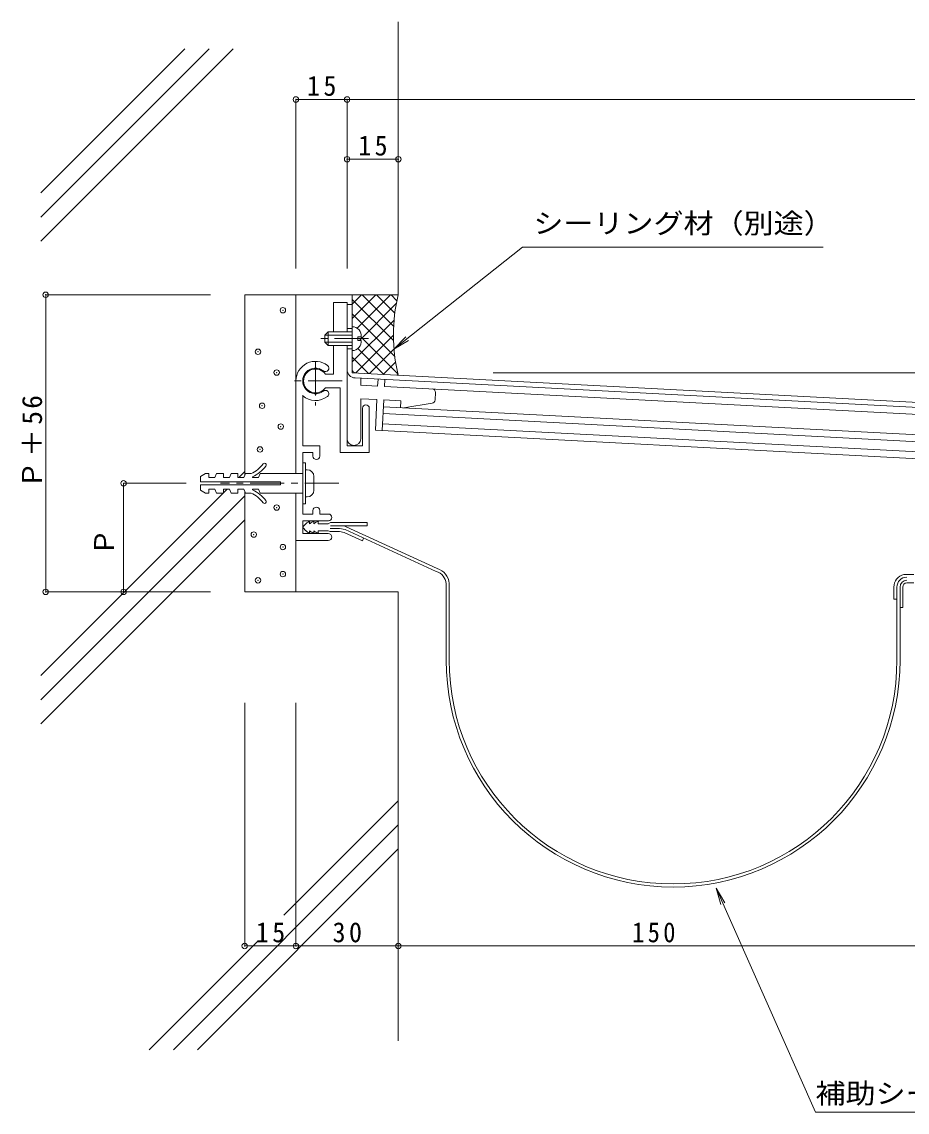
# Model space of a CAD drawing. Units: millimetres at full size, sheet at 1:2; details may follow other scales. Extents: x -795 to 795, y -545 to 504.
# Drawn here: x -462.1 to -202.7, y 113.1 to 432.6 of the extents above; entities that cross this region are included whole.
import ezdxf
from ezdxf.enums import TextEntityAlignment as Align

# ---------------------------------------------------------------- set-up
doc = ezdxf.new("R2010")
doc.units = ezdxf.units.MM
doc.header["$LTSCALE"] = 2
doc.header["$PDMODE"] = 32
doc.header["$PDSIZE"] = 1.6
doc.linetypes.add('CHAIN1', pattern=[8, 5, -1, 1, -1])
for name, color, linetype, lineweight in [('D-0', 3, 'Continuous', 9), ('D-1', 2, 'Continuous', 9), ('D-2', 4, 'Continuous', 9), ('D-3', 6, 'Continuous', 5), ('D-4', 7, 'Continuous', 9), ('D-5', 7, 'Continuous', 9)]:
    doc.layers.add(name, color=color, linetype=linetype, lineweight=lineweight)
doc.styles.add('ＭＳ ゴシック', font='')
doc.styles.get('ＭＳ ゴシック').set_extended_font_data('MS Gothic')

msp = doc.modelspace()

# ---------------------------------------------------------------- linework, layer by layer
at = {"layer": 'D-0'}
for p, q in [((-365.256, 352.584), (-365.256, 329.746)), ((-365.256, 349.732), (-366.756, 349.732)), ((-365.256, 329.746), (33.244, 308.86)), ((-364.387, 328.199), (-362.757, 328.113)), ((-364.387, 328.198), (31.743, 307.437))]:
    msp.add_line(p, q, dxfattribs=at)
for radius, end in [(2.5, 266.99968), (1, 267.00079)]:
    msp.add_arc((-364.257, 330.695), radius, 180, end, dxfattribs=at)
at = {"layer": 'D-1'}
for p, q in [((-366.756, 350.332), (-370.756, 350.332)), ((-370.756, 350.332), (-370.756, 341.732)), ((-366.756, 341.732), (-366.756, 350.332)), ((-365.256, 342.732), (-366.756, 342.732)), ((-372.256, 341.732), (-373.256, 340.732)), ((-365.256, 340.732), (-373.256, 340.732)), ((-373.256, 338.732), (-373.256, 340.732)), ((-365.256, 338.732), (-373.256, 338.732)), ((-373.256, 338.732), (-372.256, 337.732)), ((-365.256, 341.732), (-372.256, 341.732)), ((-372.256, 337.732), (-372.256, 341.732)), ((-363.657, 339.232), (-363.657, 340.232)), ((-362.657, 340.232), (-363.657, 340.232)), ((-362.657, 339.232), (-363.657, 339.232)), ((-365.256, 337.732), (-372.256, 337.732)), ((-370.756, 337.732), (-370.756, 329.333)), ((-366.756, 308.332), (-366.756, 337.732)), ((-365.256, 336.732), (-366.756, 336.732)), ((-370.756, 329.333), (-373.134, 329.333)), ((-362.757, 328.113), (-362.757, 326.017)), ((-357.804, 325.851), (-362.757, 326.11)), ((-357.809, 325.758), (-357.699, 327.848)), ((-355.807, 325.746), (-355.702, 327.743)), ((-379.756, 323.09), (-379.756, 308.333)), ((-368.756, 325.333), (-373.134, 325.333)), ((-368.756, 325.333), (-368.756, 306.333)), ((-87.761, 311.697), (-355.807, 325.746)), ((-340.995, 321.767), (-340.88, 323.962)), ((-362.757, 322.104), (-358.013, 321.855)), ((-362.757, 322.104), (-362.757, 310.323)), ((-358.484, 312.869), (-358.013, 321.855)), ((-356.021, 321.751), (-356.492, 312.764)), ((-123.691, 307.572), (-356.126, 319.755)), ((-356.021, 321.751), (-351.023, 321.489)), ((-351.128, 319.492), (-351.023, 321.489)), ((-341.828, 320.833), (-350.129, 319.44)), ((-362.257, 319.333), (-362.257, 308.332)), ((-360.256, 319.333), (-360.256, 306.333)), ((-122.898, 305.528), (-356.23, 317.757)), ((-126.971, 302.738), (-356.387, 314.761)), ((-126.972, 300.735), (-358.484, 312.869)), ((-374.756, 308.333), (-379.756, 308.333)), ((-374.756, 305.333), (-374.756, 308.333)), ((-362.257, 308.332), (-366.756, 308.332)), ((-376.757, 306.333), (-379.756, 306.333)), ((-379.756, 306.333), (-379.756, 288.333)), ((-376.757, 305.333), (-376.757, 306.333)), ((-360.256, 306.333), (-368.756, 306.333)), ((-378.456, 301.333), (-378.956, 301.333)), ((-409.756, 299.333), (-408.256, 300.183)), ((-409.756, 299.333), (-409.756, 297.733)), ((-386.256, 297.733), (-409.756, 297.733)), ((-407.256, 300.183), (-408.256, 300.183)), ((-407.256, 300.183), (-407.256, 299.083)), ((-405.506, 299.083), (-407.256, 299.083)), ((-405.506, 299.083), (-405.006, 300.183)), ((-403.006, 300.183), (-405.006, 300.183)), ((-403.006, 299.083), (-403.006, 300.183)), ((-401.256, 299.083), (-403.006, 299.083)), ((-401.256, 299.083), (-400.756, 300.183)), ((-397.006, 299.083), (-398.756, 299.083)), ((-397.006, 299.083), (-396.506, 300.183)), ((-394.91, 300.183), (-396.506, 300.183)), ((-394.506, 299.083), (-394.506, 299.283)), ((-392.756, 299.083), (-394.506, 299.083)), ((-392.756, 299.083), (-392.256, 300.183)), ((-379.756, 300.183), (-392.256, 300.183)), ((-376.456, 299.333), (-376.456, 295.333)), ((-409.756, 296.933), (-409.756, 295.333)), ((-409.756, 295.333), (-408.256, 294.483)), ((-405.506, 295.583), (-407.256, 295.583)), ((-405.506, 295.583), (-405.006, 294.483)), ((-403.006, 294.483), (-405.006, 294.483)), ((-403.006, 295.583), (-403.006, 294.483)), ((-401.256, 295.583), (-403.006, 295.583)), ((-401.256, 295.583), (-400.756, 294.483)), ((-397.006, 295.583), (-398.756, 295.583)), ((-397.006, 295.583), (-396.506, 294.483)), ((-394.91, 294.483), (-396.506, 294.483)), ((-392.756, 295.583), (-394.506, 295.583)), ((-394.506, 295.583), (-394.506, 295.383)), ((-392.756, 295.583), (-392.256, 294.483)), ((-379.756, 294.483), (-392.256, 294.483)), ((-378.956, 291.333), (-379.756, 291.333)), ((-378.456, 293.333), (-378.956, 293.333)), ((-376.757, 288.333), (-379.756, 288.333)), ((-376.757, 288.333), (-376.757, 289.333)), ((-374.756, 288.333), (-374.756, 289.333)), ((-372.256, 288.333), (-374.756, 288.333)), ((-372.256, 286.333), (-379.756, 286.333)), ((-379.756, 286.333), (-379.756, 282.583)), ((-372.256, 282.583), (-379.756, 282.583)), ((-372.256, 280.583), (-381.757, 280.583))]:
    msp.add_line(p, q, dxfattribs=at)
at = {"layer": 'D-1', "linetype": 'CHAIN1'}
for p, q in [((-360.47, 339.732), (-374.71, 339.732)), ((-376.006, 333.083), (-376.006, 320.168)), ((-368.187, 327.333), (-383.025, 327.333)), ((-369.167, 297.333), (-403.893, 297.333))]:
    msp.add_line(p, q, dxfattribs=at)
at = {"layer": 'D-1'}
for points in [[(-378.956, 291.333), (-378.956, 303.333), (-379.756, 303.333)], [(-386.256, 297.733), (-386.256, 296.933), (-409.756, 296.933)], [(-398.756, 299.083), (-398.756, 300.183), (-400.756, 300.183)], [(-407.256, 295.583), (-407.256, 294.483), (-408.256, 294.483)], [(-398.756, 295.583), (-398.756, 294.483), (-400.756, 294.483)]]:
    msp.add_lwpolyline(points, dxfattribs=at)
for centre, radius, start, end in [((-365.238, 340.622), 2.611, 351.4214, 90.40727), ((-365.298, 338.895), 2.663, 270.89127, 7.27963), ((-376.006, 327.333), 5.75, 52.15428, 180), ((-376.006, 327.333), 3.75, 52.1535, 307.84709), ((-376.006, 327.333), 3.5, 34.85002, 325.14998), ((-373.092, 331.083), 1, 232.15465, 52.1524), ((-376.006, 327.333), 5.75, 228.52742, 307.8465), ((-373.092, 323.582), 1, 307.84636, 127.84885), ((-341.878, 324.014), 1, 357.00079, 87.00369), ((-361.256, 319.333), 1, 0, 180), ((-341.993, 321.819), 1, 279.52837, 356.99937), ((-364.756, 310.415), 2, 180, 0), ((-375.756, 305.333), 1, 180, 0), ((-398.541, 308.432), 9, 293.79747, 322.92982), ((-398.541, 308.432), 10, 293.79747, 322.92982), ((-390.961, 302.706), 0.5, 322.92964, 142.92992), ((-378.456, 299.333), 2, 0, 90), ((-398.541, 286.233), 9, 37.07018, 66.20253), ((-398.541, 286.233), 10, 37.07018, 66.20253), ((-378.456, 295.333), 2, 270, 0), ((-390.961, 291.959), 0.5, 217.07008, 37.07036), ((-375.756, 289.333), 1, 0, 180), ((-372.216, 287.334), 1, 270, 90), ((-372.256, 281.583), 1, 270, 90)]:
    msp.add_arc(centre, radius, start, end, dxfattribs=at)
at = {"layer": 'D-2'}
for p, q in [((-379.668, 284.67), (-378.88, 285.457)), ((-375.256, 285.457), (-372.256, 285.457)), ((-371.665, 285.807), (-372.256, 285.457)), ((-360.859, 285.807), (-371.665, 285.807)), ((-367.006, 284.615), (-340.38, 272.38)), ((-379.668, 284.245), (-378.88, 283.457)), ((-375.256, 283.457), (-372.256, 283.457)), ((-371.736, 283.208), (-372.256, 283.457)), ((-369.018, 284.108), (-371.736, 284.108)), ((-369.018, 283.208), (-371.736, 283.208)), ((-367.31, 283.767), (-369.018, 284.108)), ((-367.614, 282.92), (-369.018, 283.208)), ((-367.614, 282.92), (-362.253, 280.458)), ((-367.31, 283.767), (-340.639, 271.517)), ((-361.949, 281.305), (-362.253, 280.458)), ((-200.757, 270.636), (-203.641, 270.636)), ((-337.729, 267.903), (-337.729, 245.526)), ((-336.832, 267.973), (-336.832, 245.526)), ((-206.556, 266.941), (-206.556, 263.421)), ((-205.656, 245.526), (-205.656, 266.941)), ((-204.757, 266.941), (-204.757, 245.526)), ((-203.957, 260.941), (-203.957, 266.941)), ((-200.757, 268.141), (-202.757, 268.141)), ((-205.656, 263.421), (-206.556, 263.421)), ((-203.957, 260.941), (-204.757, 260.941))]:
    msp.add_line(p, q, dxfattribs=at)
for points in [[(-378.88, 285.457), (-378.772, 285.551), (-378.584, 285.709), (-378.389, 285.857), (-378.186, 285.987), (-378.062, 286.051), (-378.007, 286.077), (-377.911, 286.116), (-377.813, 286.153), (-377.714, 286.188), (-377.656, 286.207)], [(-377.756, 285.457), (-377.616, 285.568), (-377.372, 285.752), (-377.12, 285.92), (-376.856, 286.06), (-376.695, 286.124), (-376.656, 286.137), (-376.587, 286.158), (-376.517, 286.178), (-376.406, 286.208)], [(-376.506, 285.457), (-376.366, 285.568), (-376.122, 285.752), (-375.87, 285.92), (-375.606, 286.06), (-375.445, 286.124), (-375.406, 286.137), (-375.337, 286.158), (-375.267, 286.178), (-375.156, 286.208)], [(-360.859, 285.807), (-360.859, 284.908), (-371.665, 284.908)], [(-378.88, 283.457), (-378.772, 283.364), (-378.584, 283.205), (-378.389, 283.058), (-378.186, 282.928), (-378.062, 282.864), (-378.007, 282.838), (-377.911, 282.799), (-377.813, 282.762), (-377.714, 282.727), (-377.656, 282.707)], [(-377.756, 283.457), (-377.616, 283.347), (-377.372, 283.162), (-377.12, 282.995), (-376.856, 282.855), (-376.695, 282.791), (-376.656, 282.777), (-376.587, 282.756), (-376.517, 282.737), (-376.447, 282.718), (-376.406, 282.707)], [(-376.506, 283.457), (-376.366, 283.347), (-376.122, 283.162), (-375.87, 282.995), (-375.606, 282.855), (-375.445, 282.791), (-375.406, 282.777), (-375.337, 282.756), (-375.267, 282.737), (-375.197, 282.718), (-375.156, 282.707)]]:
    msp.add_lwpolyline(points, dxfattribs=at)
for centre, radius, start, end in [((-379.456, 284.458), 0.3, 135, 225), ((-374.946, 285.464), 2.811, 164.66914, 180.13989), ((-373.696, 285.464), 2.811, 164.66914, 180.13989), ((-372.446, 285.464), 2.811, 164.66914, 180.13989), ((-368.693, 279.907), 5, 70.28912, 90), ((-374.946, 283.45), 2.811, 179.86011, 195.33086), ((-373.696, 283.45), 2.811, 179.86011, 195.33086), ((-372.446, 283.45), 2.811, 179.86011, 195.33086), ((-341.822, 267.586), 5.005, 4.4371, 73.25677), ((-341.822, 267.586), 4.105, 4.4371, 73.25677), ((-202.757, 266.941), 3.8, 103.46919, 180), ((-202.757, 266.941), 2.9, 90, 180), ((-202.757, 266.941), 2, 90, 180), ((-202.757, 266.941), 1.2, 90, 180), ((-271.244, 245.526), 66.487, 180, 270), ((-271.244, 245.526), 65.588, 180, 270), ((-271.244, 245.526), 66.487, 270, 0), ((-271.244, 245.526), 65.588, 270, 0)]:
    msp.add_arc(centre, radius, start, end, dxfattribs=at)
at = {"layer": 'D-3'}
for p, q in [((-351.756, 352.584), (-351.756, 432.573)), ((-456.524, 368.271), (-400.124, 424.671)), ((-456.524, 375.342), (-407.196, 424.671)), ((-456.524, 382.413), (-414.266, 424.671)), ((-351.756, 352.584), (-396.757, 352.584)), ((-396.757, 352.584), (-396.757, 299.632)), ((-381.757, 352.584), (-381.757, 300.183)), ((-358.303, 352.584), (-365.256, 345.63)), ((-362.545, 352.584), (-365.256, 349.873)), ((-354.06, 352.584), (-363.826, 342.818)), ((-353.127, 343.346), (-362.365, 352.584)), ((-352.77, 347.231), (-358.122, 352.584)), ((-352.151, 350.856), (-353.88, 352.584)), ((-353.165, 339.141), (-365.256, 351.233)), ((-352.304, 350.098), (-363.169, 339.232)), ((-352.788, 334.522), (-365.256, 346.99)), ((-352.999, 345.16), (-365.256, 332.903)), ((-353.192, 340.724), (-364.224, 329.692)), ((-351.829, 329.32), (-362.741, 340.232)), ((-356.013, 329.262), (-363.597, 336.846)), ((-353.017, 336.657), (-360.193, 329.481)), ((-360.491, 329.496), (-365.256, 334.262)), ((-352.548, 332.883), (-356.162, 329.27)), ((-351.836, 329.352), (-352.13, 329.058)), ((-398.434, 299.083), (-396.757, 300.76)), ((-456.524, 240.992), (-401.934, 295.583)), ((-396.757, 295.033), (-396.757, 265.516)), ((-381.757, 294.483), (-381.757, 265.516)), ((-456.524, 233.921), (-396.757, 293.689)), ((-456.524, 226.85), (-396.757, 286.618)), ((-351.756, 265.516), (-396.757, 265.516)), ((-351.756, 265.516), (-351.756, 134.008)), ((-385.261, 170.834), (-351.756, 204.339)), ((-417.657, 131.367), (-351.756, 197.267)), ((-410.586, 131.367), (-351.756, 190.196)), ((-424.728, 131.367), (-393, 163.095))]:
    msp.add_line(p, q, dxfattribs=at)
msp.add_arc((-304.167, 340.804), 49.026, 166.09715, 193.88562, dxfattribs=at)
for p in [(-385.574, 348.061), (-392.88, 335.885), (-387.401, 329.796), (-391.663, 320.055), (-386.183, 313.967), (-392.272, 307.27), (-387.401, 290.222), (-394.098, 282.308), (-385.574, 278.654), (-392.88, 268.913), (-385.574, 270.74)]:
    msp.add_point(p, dxfattribs=at)
at = {"layer": 'D-4'}
for p, q in [((-381.757, 409.807), (-381.757, 360.332)), ((-366.756, 409.807), (-381.757, 409.807)), ((-366.756, 409.807), (-366.756, 370.332)), ((-366.756, 409.807), (33.244, 409.807)), ((-455.055, 352.584), (-406.757, 352.584)), ((-455.055, 265.516), (-455.055, 352.584)), ((101.271, 329.746), (-323.956, 329.746)), ((-432.251, 297.333), (-413.893, 297.333)), ((-432.251, 265.516), (-432.251, 297.333)), ((-455.055, 265.516), (-406.757, 265.516)), ((-432.251, 265.516), (-406.757, 265.516)), ((-396.757, 161.759), (-396.757, 232.966)), ((-381.757, 161.759), (-381.757, 232.966)), ((-51.756, 161.759), (-396.757, 161.759)), ((-351.756, 161.759), (-351.756, 161.159))]:
    msp.add_line(p, q, dxfattribs=at)
msp.add_lwpolyline([(-351.756, 392.303), (-366.756, 392.303), (-366.756, 360.332)], dxfattribs=at)
for p in [(-381.757, 409.807), (-366.756, 409.807), (-366.756, 392.303), (-351.756, 392.303), (-455.055, 352.584), (-432.251, 297.333), (-455.055, 265.516), (-432.251, 265.516), (-396.757, 161.759), (-381.757, 161.759), (-351.756, 161.759)]:
    msp.add_point(p, dxfattribs=at)
at = {"layer": 'D-5'}
for p, q in [((-351.756, 392.303), (-351.756, 391.703)), ((-315.384, 366.521), (-353.017, 336.657)), ((-227.302, 366.521), (-315.384, 366.521)), ((-353.017, 336.657), (-349.54, 340.25)), ((-353.017, 336.657), (-348.728, 339.227)), ((-258.639, 178.669), (-256.037, 174.399)), ((-229.511, 113.052), (-42.66, 113.052))]:
    msp.add_line(p, q, dxfattribs=at)
msp.add_lwpolyline([(-229.511, 113.052), (-258.639, 178.669), (-257.231, 173.871)], dxfattribs=at)
msp.add_point((-351.756, 392.303), dxfattribs=at)

# ---------------------------------------------------------------- texts
at = {"layer": 'D-4', "color": 2, "style": 'ＭＳ ゴシック'}
msp.add_text('Ｐ', height=5.865, rotation=90, dxfattribs=at).set_placement((-433.251, 276.104), align=Align.BOTTOM_LEFT)
at = {"layer": 'D-4', "color": 2, "char_height": 5.865, "attachment_point": 7, "style": 'ＭＳ ゴシック'}
for s, insert in [('\\T1.27;\\W0.95;15', (-378.507, 410.807)), ('\\T1.27;\\W0.95;15', (-363.506, 393.303)), ('\\T1.27;\\W0.95;30', (-371.007, 162.759)), ('\\T1.27;\\W0.9;150', (-283.257, 162.759))]:
    msp.add_mtext(s, dxfattribs=dict(at, insert=insert))
for s, insert, rotation in [('\\T1.17;Ｐ＋56', (-456.055, 295.8), 90), ('\\T1.27;\\W0.95;15', (-393.506, 162.759), 0.001)]:
    msp.add_mtext(s, dxfattribs=dict(at, insert=insert, rotation=rotation))
at = {"layer": 'D-5', "color": 2, "style": 'ＭＳ ゴシック', "width": 1.1}
for s, p in [('シーリング材（別途）', (-312.187, 368.835)), ('補助シート：軟質ポリ塩化ビニル\u3000ｔ＝０．９', (-229.527, 113.862))]:
    msp.add_text(s, height=5.865, dxfattribs=at).set_placement(p, align=Align.BOTTOM_LEFT)

doc.saveas('drawing.dxf')
